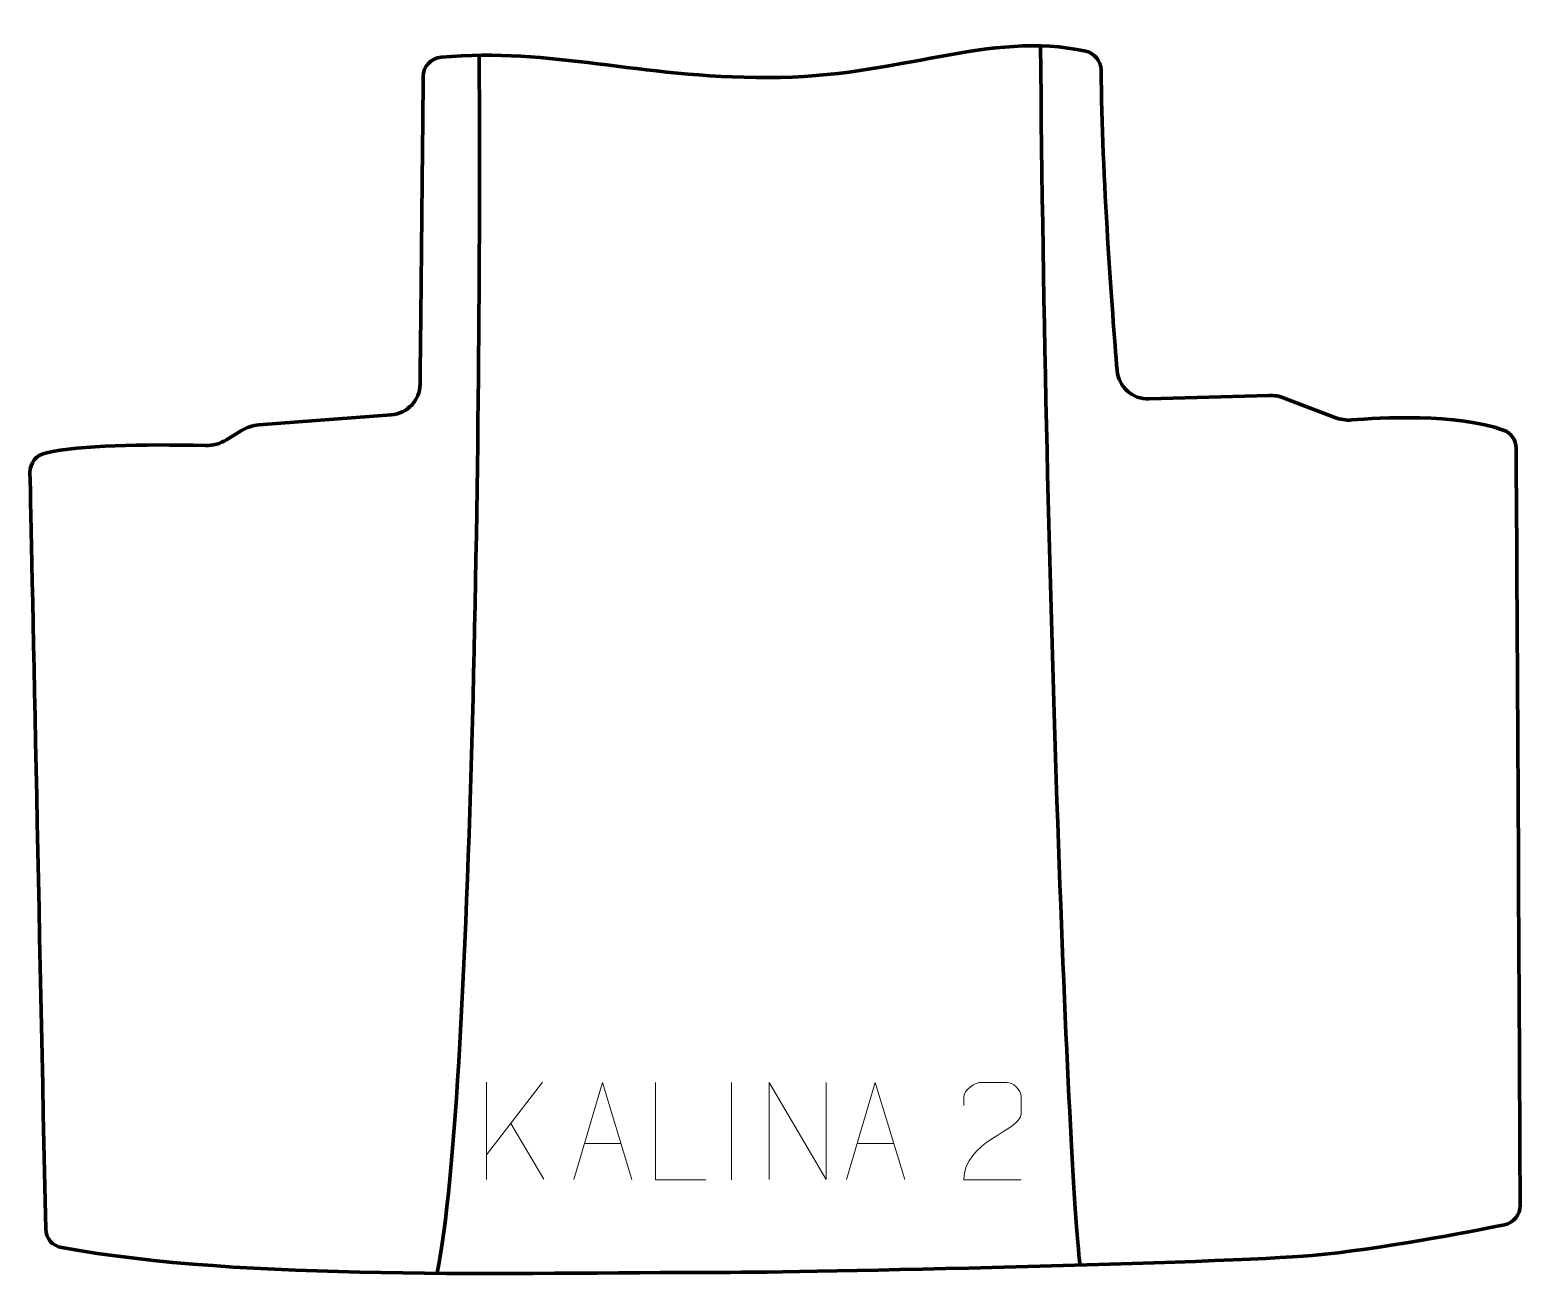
# Model space of a CAD drawing. Header units: millimetres. Extents: x -191 to 191, y -159 to 162.
import ezdxf

# ---------------------------------------------------------------- set-up
doc = ezdxf.new("R2010")
doc.units = ezdxf.units.MM
doc.header["$MEASUREMENT"] = 0
for name, color, linetype in [('layer 1', 7, 'Continuous'), ('layer 2', 7, 'Continuous'), ('layer 3', 7, 'Continuous')]:
    doc.layers.add(name, color=color, linetype=linetype)

msp = doc.modelspace()

# ---------------------------------------------------------------- linework, layer by layer
at = {"layer": 'layer 1', "color": 250, "lineweight": 9}
for points in [[(-74.0608, -108.4533), (-74.0608, -108.4533), (-74.0608, -133.4069), (-74.0608, -133.4069)], [(-59.6846, -108.4533), (-59.6846, -108.4533), (-74.0608, -127.093), (-74.0608, -127.093)], [(-11.2124, -108.4719), (-11.2124, -108.4719), (-11.2124, -133.446), (-11.2124, -133.446)], [(-59.3593, -133.3111), (-59.3593, -133.3111), (-67.8298, -118.9975), (-67.8298, -118.9975)], [(-48.9603, -124.1863), (-48.9603, -124.1863), (-39.4646, -124.1863), (-39.4646, -124.1863)], [(21.0397, -124.1863), (21.0397, -124.1863), (30.5354, -124.1863), (30.5354, -124.1863)]]:
    msp.add_open_spline(points, degree=3, dxfattribs=at)
for points, knots in [([(-51.6829, -133.4357), (-51.6829, -133.4357), (-44.3119, -108.4822), (-44.3119, -108.4822), (-44.3119, -108.4822), (-44.3119, -108.4822), (-36.742, -133.4357), (-36.742, -133.4357)], [0, 0, 0, 0, 0.33333333, 0.33333333, 0.33333333, 0.33333333, 1, 1, 1, 1]), ([(-17.7379, -133.4358), (-17.7379, -133.4358), (-30.687, -133.4358), (-30.687, -133.4358), (-30.687, -133.4358), (-30.687, -133.4358), (-30.687, -108.4822), (-30.687, -108.4822)], [0, 0, 0, 0, 0.33333333, 0.33333333, 0.33333333, 0.33333333, 1, 1, 1, 1]), ([(-1.5398, -133.4357), (-1.5398, -133.4357), (-1.5398, -108.4822), (-1.5398, -108.4822), (-1.5398, -108.4822), (-1.5398, -108.4822), (13.115, -133.4357), (13.115, -133.4357), (13.115, -133.4357), (13.115, -133.4357), (13.115, -108.4822), (13.115, -108.4822)], [0, 0, 0, 0, 0.25, 0.25, 0.25, 0.25, 0.5, 0.5, 0.5, 0.5, 1, 1, 1, 1]), ([(18.3171, -133.4357), (18.3171, -133.4357), (25.6881, -108.4822), (25.6881, -108.4822), (25.6881, -108.4822), (25.6881, -108.4822), (33.258, -133.4357), (33.258, -133.4357)], [0, 0, 0, 0, 0.33333333, 0.33333333, 0.33333333, 0.33333333, 1, 1, 1, 1]), ([(63.159, -133.4461), (58.2446, -133.4458), (53.3302, -133.4458), (48.4161, -133.4461), (48.4161, -133.4461), (48.4161, -123.5138), (63.0671, -120.8726), (63.159, -116.5623), (63.159, -116.5623), (63.1587, -115.1382), (63.1587, -113.7145), (63.159, -112.2912), (63.159, -112.2912), (63.1421, -110.2141), (61.0193, -108.4893), (59.3483, -108.472), (59.3483, -108.472), (57.2751, -108.4724), (55.2022, -108.4724), (53.1298, -108.472), (53.1298, -108.472), (51.3077, -108.4555), (48.483, -110.2476), (48.4161, -112.3412), (48.4161, -112.3412), (48.4161, -112.3412), (48.4161, -114.396), (48.4161, -114.396)], [0, 0, 0, 0, 0.125, 0.125, 0.125, 0.125, 0.25, 0.25, 0.25, 0.25, 0.375, 0.375, 0.375, 0.375, 0.5, 0.5, 0.5, 0.5, 0.625, 0.625, 0.625, 0.625, 0.75, 0.75, 0.75, 0.75, 1, 1, 1, 1])]:
    msp.add_open_spline(points, degree=3, knots=knots, dxfattribs=at)
at = {"layer": 'layer 2', "color": 230, "lineweight": 200}
msp.add_open_spline([(-13.776, -157.2354), (-68.3909, -157.2354), (-135.6208, -159.4837), (-183.0673, -150.8667), (-183.0673, -150.8667), (-185.4087, -150.4413), (-187.1278, -148.4424), (-187.1768, -146.0749), (-187.1768, -146.0749), (-188.7647, -69.6975), (-190.7762, 27.6522), (-191.1974, 48.034), (-191.1974, 48.034), (-191.2465, 50.4163), (-189.5895, 52.4836), (-187.2513, 52.9983), (-187.2513, 52.9983), (-177.721, 55.0959), (-162.7325, 55.279), (-146.2208, 54.9283), (-146.2208, 54.9283), (-144.2889, 54.887), (-142.3854, 55.4024), (-140.7421, 56.4142), (-140.7421, 56.4142), (-140.7421, 56.4142), (-136.9617, 58.7418), (-136.9617, 58.7418), (-136.9617, 58.7418), (-135.6036, 59.5776), (-134.064, 60.0782), (-132.4719, 60.2006), (-132.4719, 60.2006), (-132.4719, 60.2006), (-98.4744, 62.821), (-98.4744, 62.821), (-98.4744, 62.821), (-94.3409, 63.1396), (-91.137, 66.5453), (-91.0929, 70.6703), (-91.0929, 70.6703), (-90.9013, 88.5801), (-90.4158, 134.4003), (-90.2998, 149.635), (-90.2998, 149.635), (-90.2801, 152.204), (-88.2968, 154.3263), (-85.7249, 154.5542), (-85.7249, 154.5542), (-56.9902, 157.1026), (-35.4803, 149.3122), (-1.7498, 149.3122), (-1.7498, 149.3122), (31.9812, 149.3122), (54.9787, 161.5903), (79.755, 156.0764), (79.755, 156.0764), (82.0195, 155.5723), (83.6374, 153.578), (83.6571, 151.2691), (83.6571, 151.2691), (83.8917, 124.0008), (86.5273, 89.2451), (87.7747, 74.1797), (87.7747, 74.1797), (88.124, 69.9602), (91.7311, 66.752), (95.9842, 66.8772), (95.9842, 66.8772), (95.9842, 66.8772), (126.7472, 67.7842), (126.7472, 67.7842), (126.7472, 67.7842), (128.0775, 67.8234), (129.4022, 67.598), (130.6439, 67.1214), (130.6439, 67.1214), (130.6439, 67.1214), (143.6283, 62.1348), (143.6283, 62.1348), (143.6283, 62.1348), (145.0288, 61.5969), (146.5315, 61.381), (148.0281, 61.4991), (148.0281, 61.4991), (154.7609, 62.0318), (175.1257, 63.1882), (186.8764, 58.8963), (186.8764, 58.8963), (188.8315, 58.1823), (190.1346, 56.338), (190.1508, 54.2658), (190.1508, 54.2658), (190.4345, 18.0482), (191.0776, -115.0841), (191.1972, -140.0897), (191.1972, -140.0897), (191.2085, -142.4629), (189.5363, -144.5107), (187.1999, -144.9852), (187.1999, -144.9852), (178.0234, -146.8507), (154.992, -151.3218), (137.8272, -152.8747), (137.8272, -152.8747), (115.9133, -154.857), (7.5919, -157.2354), (-13.776, -157.2354)], degree=3, knots=[0, 0, 0, 0, 0.03571429, 0.03571429, 0.03571429, 0.03571429, 0.07142857, 0.07142857, 0.07142857, 0.07142857, 0.10714286, 0.10714286, 0.10714286, 0.10714286, 0.14285714, 0.14285714, 0.14285714, 0.14285714, 0.17857143, 0.17857143, 0.17857143, 0.17857143, 0.21428571, 0.21428571, 0.21428571, 0.21428571, 0.25, 0.25, 0.25, 0.25, 0.28571429, 0.28571429, 0.28571429, 0.28571429, 0.32142857, 0.32142857, 0.32142857, 0.32142857, 0.35714286, 0.35714286, 0.35714286, 0.35714286, 0.39285714, 0.39285714, 0.39285714, 0.39285714, 0.42857143, 0.42857143, 0.42857143, 0.42857143, 0.46428571, 0.46428571, 0.46428571, 0.46428571, 0.5, 0.5, 0.5, 0.5, 0.53571429, 0.53571429, 0.53571429, 0.53571429, 0.57142857, 0.57142857, 0.57142857, 0.57142857, 0.60714286, 0.60714286, 0.60714286, 0.60714286, 0.64285714, 0.64285714, 0.64285714, 0.64285714, 0.67857143, 0.67857143, 0.67857143, 0.67857143, 0.71428571, 0.71428571, 0.71428571, 0.71428571, 0.75, 0.75, 0.75, 0.75, 0.78571429, 0.78571429, 0.78571429, 0.78571429, 0.82142857, 0.82142857, 0.82142857, 0.82142857, 0.85714286, 0.85714286, 0.85714286, 0.85714286, 0.89285714, 0.89285714, 0.89285714, 0.89285714, 0.92857143, 0.92857143, 0.92857143, 0.92857143, 1, 1, 1, 1], dxfattribs=at)
at = {"layer": 'layer 3', "color": 142, "lineweight": 200}
for points in [[(68.1222, 157.4746), (69.2969, 19.5854), (75.2977, -131.8653), (78.2737, -155.3494)], [(-75.9529, 155.0509), (-75.3334, 84.7289), (-77.1284, -109.7772), (-86.6897, -157.453)]]:
    msp.add_open_spline(points, degree=3, dxfattribs=at)

doc.saveas('drawing.dxf')
